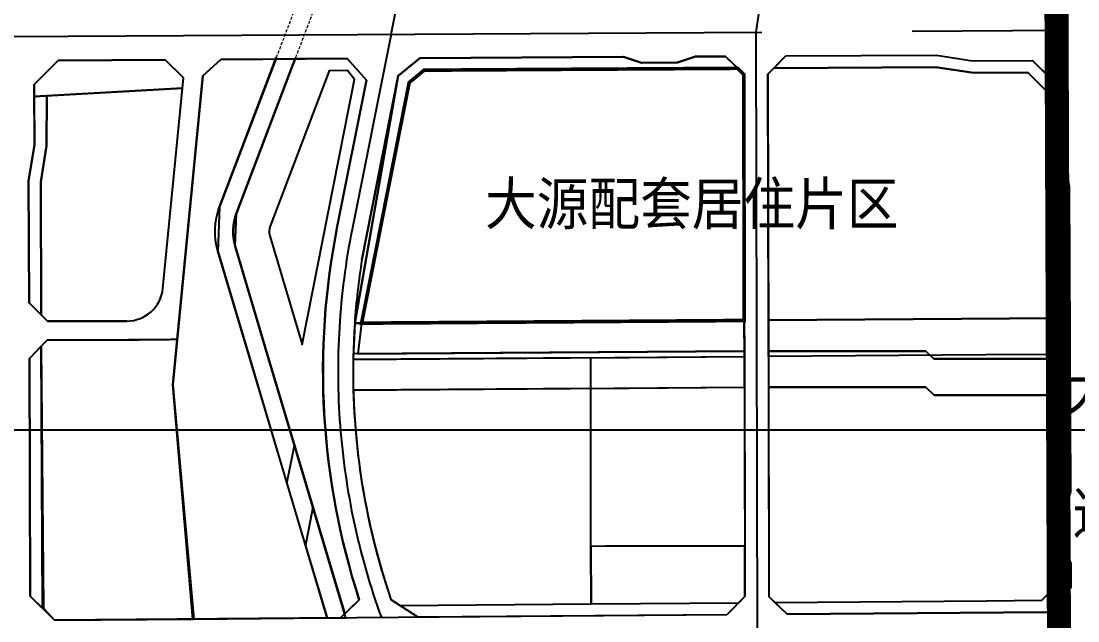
# Model space of a CAD drawing. Header units: inches. Extents: x 14633 to 228805, y -943 to 210487.
# Drawn here: x 216483 to 217361, y 206397 to 206895 of the extents above; entities that cross this region are included whole.
import ezdxf

# ---------------------------------------------------------------- set-up
doc = ezdxf.new("R2010")
doc.units = ezdxf.units.IN
doc.header["$LTSCALE"] = 10
doc.header["$MEASUREMENT"] = 0
doc.linetypes.add('CENTER', pattern=[2, 1.25, -0.25, 0.25, -0.25])
doc.linetypes.add('DASHED', pattern=[0.75, 0.5, -0.25])
for name, color, linetype in [('1名称', 7, 'Continuous'), ('1河流-岸线', 4, 'Continuous'), ('1道路中线', 7, 'CENTER'), ('1道路名称', 7, 'Continuous'), ('1道路红线', 7, 'Continuous'), ('B-C2', 220, 'Continuous'), ('B-C3', 30, 'Continuous'), ('B-E1', 151, 'Continuous'), ('B-G11', 94, 'Continuous'), ('B-G12', 102, 'Continuous'), ('B-R2', 51, 'Continuous'), ('B-R21', 51, 'Continuous'), ('B-R24', 72, 'Continuous'), ('B-U29', 144, 'Continuous'), ('bo', 1, 'Continuous'), ('Error_Layer', 7, 'Continuous'), ('g规划电缆隧道', 1, 'Continuous')]:
    doc.layers.add(name, color=color, linetype=linetype)
doc.styles.add('宋体', font='', dxfattribs={"width": 0.9})
doc.styles.get('宋体').set_extended_font_data('SimSun')

msp = doc.modelspace()

# ---------------------------------------------------------------- linework, layer by layer
at = {"layer": '1河流-岸线', "color": 8, "linetype": 'DASHED', "lineweight": 5, "ltscale": 0.5}
for p, q in [((216710.58, 206905.6), (216695.31, 206865.51)), ((216726.67, 206905.7), (216711.4, 206865.61))]:
    msp.add_line(p, q, dxfattribs=at)
at = {"layer": '1河流-岸线', "color": 8, "lineweight": 5}
for p, q in [((216752.41, 206401.33), (216687.87, 206617.82)), ((216752.95, 206399.51), (216687.87, 206617.82)), ((216737.34, 206399.38), (216691.83, 206552.04))]:
    msp.add_line(p, q, dxfattribs=at)
at = {"layer": '1河流-岸线', "color": 8, "ltscale": 2}
for p, q in [((216752.41, 206401.33), (216687.87, 206617.82)), ((216737.34, 206399.38), (216691.83, 206552.04))]:
    msp.add_line(p, q, dxfattribs=at)
at = {"layer": '1河流-岸线', "color": 8, "lineweight": 5}
for points in [[(216691.83, 206552.04), (216646.51, 206704.05, -0.164853), (216647.88, 206740.94), (216695.31, 206865.51)], [(216687.87, 206617.82), (216660.89, 206708.34, -0.164853), (216661.9, 206735.6), (216709.12, 206859.62)]]:
    msp.add_lwpolyline(points, format="xyb", dxfattribs=at)
at = {"layer": '1河流-岸线', "color": 8, "ltscale": 2}
for points in [[(216691.83, 206552.04), (216646.51, 206704.05, -0.164853), (216647.88, 206740.94), (216695.31, 206865.51)], [(216687.87, 206617.82), (216660.89, 206708.34, -0.164853), (216661.9, 206735.6), (216709.12, 206859.62)]]:
    msp.add_lwpolyline(points, format="xyb", dxfattribs=at)
at = {"layer": '1河流-岸线', "color": 8, "lineweight": 5}
for points in [[(216666.23, 206789.13), (216695.31, 206865.51)], [(216666.23, 206789.13), (216693.01, 206859.47)], [(216682.32, 206789.24), (216711.4, 206865.61)], [(216682.32, 206789.24), (216709.12, 206859.62)], [(216693.01, 206859.47), (216695.31, 206865.51)], [(216693.01, 206859.47), (216695.31, 206865.51)], [(216693.01, 206859.47), (216695.31, 206865.51)], [(216693.01, 206859.47), (216695.31, 206865.51)], [(216709.12, 206859.62), (216711.4, 206865.61)], [(216709.12, 206859.62), (216711.4, 206865.61)], [(216709.12, 206859.62), (216711.4, 206865.61)], [(216709.12, 206859.62), (216711.4, 206865.61)], [(216672.26, 206617.69), (216672.26, 206617.69)], [(216672.26, 206617.69), (216672.26, 206617.69)], [(216687.87, 206617.82), (216687.87, 206617.82)], [(216687.87, 206617.82), (216687.87, 206617.82)]]:
    msp.add_lwpolyline(points, dxfattribs=at)
at = {"layer": '1道路中线', "color": 8, "ltscale": 50}
msp.add_line((216790.5, 206884.25), (216758.07, 206722.12), dxfattribs=at)
for points in [[(217151.59, 207416.82), (217151.7, 207387.96), (217151.85, 207345.92), (217151.76, 207328.47), (217151.37, 207311.02), (217150.67, 207293.58), (217149.67, 207276.15), (217148.37, 207258.75), (217146.76, 207241.37), (217144.84, 207224.02), (217140.31, 207190.73), (217093.61, 206886.06), (217094.72, 206387.23)], [(216473.75, 206882.36), (217373.73, 206887.73)]]:
    msp.add_lwpolyline(points, dxfattribs=at)
at = {"layer": '1道路中线', "color": 8, "ltscale": 50, "flags": 128}
msp.add_lwpolyline([(216790.58, 206884.25), (216819.84, 207032.09), (216826.33, 207066.4), (216839.36, 207145.61)], dxfattribs=at)
at = {"layer": '1道路中线', "color": 8, "ltscale": 50}
msp.add_arc((217346.42, 206604.45), 600, 168.68951, 199.94849, dxfattribs=at)
at = {"layer": '1道路红线', "color": 8}
for p, q in [((217118.65, 206866.21), (217243.83, 206866.96)), ((217243.83, 206866.96), (217273.84, 206862.14)), ((216493.91, 206842.48), (216513.83, 206862.59)), ((216513.83, 206862.59), (216602.7, 206863.13)), ((216602.79, 206863.13), (216617.85, 206848.06)), ((216634.1, 206849.86), (216648.94, 206863.4)), ((216648.94, 206863.4), (216753.92, 206864.03)), ((216770.12, 206846.1), (216753.92, 206864.03)), ((216796.46, 206849.59), (216814.37, 206864.39)), ((216814.37, 206864.39), (216983.61, 206865.4)), ((216983.61, 206865.4), (216998.64, 206860.49)), ((216998.64, 206860.49), (217028.64, 206860.67)), ((217028.64, 206860.67), (217043.61, 206865.76)), ((217043.61, 206865.76), (217068.65, 206865.91)), ((217068.65, 206865.91), (217083.68, 206851)), ((217103.68, 206851.12), (217118.65, 206866.21)), ((217273.84, 206862.14), (217323.83, 206862.44)), ((217348.93, 206837.58), (217323.83, 206862.44)), ((216612.72, 206630.63), (216634.1, 206849.86)), ((216766.25, 206696.95), (216796.46, 206849.59)), ((217083.68, 206851), (217084.65, 206417.15)), ((217083.68, 206851), (217084.65, 206417.15)), ((217103.68, 206851.12), (217104.65, 206417.31)), ((216494.1, 206792.48), (216493.91, 206842.48)), ((216600.79, 206673.12), (216617.85, 206848.06)), ((216770.12, 206846.1), (216745.81, 206724.57)), ((217348.93, 206837.58), (217349.13, 206787.69)), ((216489.22, 206762.46), (216494.1, 206792.48)), ((217349.13, 206787.69), (217354.25, 206757.71)), ((216489.63, 206661.16), (216489.22, 206762.46)), ((217354.25, 206757.71), (217355.26, 206504.31)), ((216504.77, 206646.07), (216489.63, 206661.16)), ((216570.91, 206646.03), (216504.77, 206646.07)), ((216584.6, 206646.02), (216584.6, 206646.02)), ((216570.9, 206630.03), (216504.76, 206630.07)), ((216490.59, 206417.42), (216489.81, 206615.01)), ((217350.31, 206489.29), (217355.26, 206504.31)), ((217350.31, 206489.29), (217350.43, 206459.29)), ((217350.43, 206459.29), (217355.49, 206444.31)), ((217355.49, 206444.31), (217355.57, 206424.31)), ((217335.65, 206404.15), (217355.57, 206424.31)), ((216510.67, 206397.58), (216490.59, 206417.42)), ((216764.08, 206414.6), (216748.49, 206399.47)), ((216790.37, 206414.8), (216812.96, 206399.98)), ((217084.65, 206417.15), (217069.69, 206402.03)), ((217084.65, 206417.15), (217069.69, 206402.03)), ((217104.65, 206417.31), (217119.68, 206402.43)), ((217069.69, 206402.03), (216812.96, 206399.98)), ((217119.68, 206402.43), (217335.65, 206404.15)), ((216748.49, 206399.47), (216510.67, 206397.58))]:
    msp.add_line(p, q, dxfattribs=at)
msp.add_lwpolyline([(217069.69, 206402.03), (216727.87, 206399.31), (216727.87, 206399.31), (216727.87, 206399.31), (216727.87, 206399.31), (216727.87, 206399.31)], dxfattribs=at)
for centre, radius, start, end in [((217346.42, 206604.45), 612.5, 168.68951, 198.05687), ((216570.93, 206676.03), 30, 269.96296, 354.42885), ((217346.42, 206604.45), 587.5, 176.11735, 198.83199), ((216616.45, 204916.5), 1714.13, 90.12458, 91.52261)]:
    msp.add_arc(centre, radius, start, end, dxfattribs=at)
at = {"layer": 'B-C2', "color": 8}
for points in [[(217344.25, 206756.84), (217339.13, 206786.82), (217338.95, 206833.4), (217319.75, 206852.41), (217274.83, 206852.14), (217243.11, 206856.95), (217108.67, 206856.15), (217103.68, 206851.12), (217104.2, 206621), (217110.46, 206621), (217233.95, 206621), (217234.95, 206621), (217236.79, 206619.33), (217241.22, 206615.28), (217241.95, 206614.6), (217248.22, 206614.6), (217343.82, 206614.6), (217344.82, 206614.6), (217344.8, 206618.33), (217344.68, 206648.33)], [(217345.16, 206529.23), (217344.94, 206584.6), (217343.94, 206584.6), (217246.8, 206584.6), (217241.95, 206584.6), (217241.22, 206585.28), (217236.79, 206589.33), (217234.95, 206591), (217233.95, 206591), (217109.11, 206591), (217104.26, 206591), (217104.65, 206417.31), (217109.66, 206412.35), (217285.61, 206413.75), (217331.44, 206414.12), (217345.56, 206428.4), (217345.38, 206471.73)]]:
    msp.add_lwpolyline(points, close=True, dxfattribs=at)
at = {"layer": 'B-C3', "color": 8}
for points in [[(217083.68, 206851), (217078.67, 206855.97), (216818, 206854.41), (216805.58, 206844.15), (216766.01, 206644.27), (216763.01, 206618.78), (217084.2, 206621)], [(217084.56, 206459.16), (216968.76, 206458.91), (216956.51, 206458.88), (216956.51, 206590.1), (217084.39, 206591)]]:
    msp.add_lwpolyline(points, close=True, dxfattribs=at)
msp.add_lwpolyline([(216956.51, 206590.1), (216759.18, 206588.72, 0.075949), (216790.37, 206414.8), (216797.9, 206409.86), (216956.89, 206411.13), (216956.51, 206458.88)], format="xyb", close=True, dxfattribs=at)
at = {"layer": 'B-E1', "color": 8}
for points in [[(216710.24, 206542.78), (216687.87, 206617.82), (216660.89, 206708.34), (216661.9, 206735.6), (216710.7, 206863.77), (216694.61, 206863.68), (216647.88, 206740.94), (216646.51, 206704.05), (216672.26, 206617.69), (216704, 206511.23)], [(216725.56, 206491.4), (216723.24, 206479.71), (216720.05, 206462.78), (216719.46, 206459.35), (216737.34, 206399.38), (216752.95, 206399.51)]]:
    msp.add_lwpolyline(points, close=True, dxfattribs=at)
at = {"layer": 'B-G11', "color": 3}
msp.add_lwpolyline([(213834.82, 206555.6), (218880.82, 206555.6), (218880.82, 203097.44), (213834.82, 203097.44)], close=True, dxfattribs=at)
at = {"layer": 'B-G12', "color": 8}
for points in [[(217118.65, 206866.21), (217243.83, 206866.96), (217273.84, 206862.14), (217323.83, 206862.44), (217338.89, 206847.52), (217338.95, 206833.4), (217319.75, 206852.41), (217274.83, 206852.14), (217243.11, 206856.95), (217108.67, 206856.15)], [(216617.02, 206839.56), (216617.85, 206848.06), (216602.79, 206863.13), (216513.83, 206862.59), (216493.91, 206842.48), (216493.95, 206832.64)], [(216805.58, 206844.15), (216818, 206854.41), (217078.67, 206855.97), (217068.65, 206865.91), (217043.61, 206865.76), (217028.64, 206860.67), (216998.64, 206860.49), (216983.61, 206865.4), (216814.37, 206864.39), (216796.46, 206849.59), (216760.27, 206644.23), (216766.01, 206644.27)], [(217348.93, 206837.58), (217349.13, 206787.69), (217354.25, 206757.71), (217355.26, 206504.31), (217350.31, 206489.29), (217350.43, 206459.29), (217355.49, 206444.31), (217355.57, 206424.31), (217335.65, 206404.15), (217119.68, 206402.43), (217109.66, 206412.35), (217285.61, 206413.75), (217331.44, 206414.12), (217345.56, 206428.4), (217345.38, 206471.73), (217345.16, 206529.23), (217344.8, 206618.33), (217344.68, 206648.33), (217344.25, 206756.84), (217339.13, 206786.82), (217338.95, 206833.4), (217338.89, 206847.52)], [(216499.23, 206761.67), (216504.11, 206791.69), (216504.43, 206833.23), (216493.95, 206832.64), (216494.1, 206792.48), (216489.22, 206762.46), (216489.63, 206661.16), (216499.66, 206651.16)], [(216499.77, 206625.05), (216489.81, 206615.01), (216490.59, 206417.42), (216500.63, 206407.5), (216500.63, 206407.5)], [(217084.26, 206591), (217084.2, 206621), (216759.09, 206618.76), (216759.06, 206588.72)], [(217104.2, 206621), (217104.2, 206620), (217104.23, 206606), (217104.23, 206605), (217104.26, 206592), (217104.26, 206591), (217109.11, 206591), (217233.95, 206591), (217234.95, 206591), (217236.79, 206589.33), (217241.22, 206585.28), (217241.95, 206584.6), (217246.8, 206584.6), (217343.94, 206584.6), (217344.94, 206584.6), (217344.93, 206585.6), (217344.88, 206598.6), (217344.88, 206599.6), (217344.87, 206600.6), (217344.82, 206613.6), (217344.82, 206614.6), (217343.82, 206614.6), (217248.22, 206614.6), (217241.95, 206614.6), (217241.22, 206615.28), (217236.79, 206619.33), (217234.95, 206621), (217233.95, 206621), (217110.46, 206621), (217104.2, 206621)]]:
    msp.add_lwpolyline(points, close=True, dxfattribs=at)
for points in [[(216694.61, 206863.68), (216648.94, 206863.4), (216634.1, 206849.86), (216609.04, 206592.96), (216626.55, 206398.5), (216737.34, 206399.38), (216691.83, 206552.04), (216646.51, 206704.05, -0.164853), (216647.88, 206740.94)], [(216745.81, 206724.57), (216770.12, 206846.1), (216753.92, 206864.03), (216710.7, 206863.77), (216709.12, 206859.62), (216661.9, 206735.6, 0.164853), (216660.89, 206708.34), (216687.87, 206617.82), (216751.96, 206402.84), (216764.08, 206414.6, -0.128845)], [(216796.46, 206849.59), (216766.25, 206696.95, 0.022589), (216760.27, 206644.23)]]:
    msp.add_lwpolyline(points, format="xyb", close=True, dxfattribs=at)
at = {"layer": 'B-R2', "color": 8}
msp.add_lwpolyline([(216499.77, 206625.05), (216501.5, 206407.5), (216510.67, 206397.58), (216510.67, 206397.58), (216625.73, 206398.49), (216609.04, 206592.96), (216612.72, 206630.63, -0.001922), (216504.75, 206630.07)], format="xyb", close=True, dxfattribs=at)
msp.add_lwpolyline([(216499.77, 206625.05), (216500.63, 206407.5)], dxfattribs=at)
at = {"layer": 'B-R21', "color": 8}
msp.add_lwpolyline([(216499.66, 206651.16), (216504.77, 206646.07), (216570.91, 206646.03, 0.386198), (216600.79, 206673.12), (216617.02, 206839.56), (216504.43, 206833.23), (216504.11, 206791.69), (216499.23, 206761.67)], format="xyb", close=True, dxfattribs=at)
at = {"layer": 'B-R24', "color": 8}
msp.add_lwpolyline([(216689.94, 206724.93, 0.164853), (216689.64, 206716.91), (216716.61, 206626.44), (216760.21, 206846.72), (216754.17, 206854.03), (216739.06, 206853.94)], format="xyb", close=True, dxfattribs=at)
at = {"layer": 'B-U29', "color": 8}
msp.add_lwpolyline([(217084.56, 206459.16), (216956.51, 206458.88), (216956.89, 206411.13), (217079.66, 206412.11), (217084.65, 206417.15)], close=True, dxfattribs=at)
at = {"layer": 'bo', "color": 8, "const_width": 3, "flags": 128}
msp.add_lwpolyline([(216924.83, 206645.38), (216924.83, 206645.38), (216766.01, 206644.27), (216766.01, 206644.27), (216805.58, 206844.15), (216805.58, 206844.15), (216818, 206854.41), (216818, 206854.41), (216923.36, 206855.05), (216923.36, 206855.05), (217078.67, 206855.97), (217083.68, 206851), (217083.68, 206851), (217084.14, 206646.5), (217084.14, 206646.5), (216924.83, 206645.38)], close=True, dxfattribs=at)
at = {"layer": 'Error_Layer', "color": 8}
for points in [[(217118.65, 206866.21), (217243.83, 206866.96), (217273.84, 206862.14), (217323.83, 206862.44), (217338.89, 206847.52), (217338.95, 206833.4), (217319.75, 206852.41), (217274.83, 206852.14), (217243.11, 206856.95), (217108.67, 206856.15)], [(216617.02, 206839.56), (216617.85, 206848.06), (216602.79, 206863.13), (216513.83, 206862.59), (216493.91, 206842.48), (216493.95, 206832.64)], [(216710.24, 206542.78), (216687.87, 206617.82), (216660.89, 206708.34), (216661.9, 206735.6), (216710.7, 206863.77), (216694.61, 206863.68), (216647.88, 206740.94), (216646.51, 206704.05), (216672.26, 206617.69), (216704, 206511.23)], [(216805.58, 206844.15), (216818, 206854.41), (217078.67, 206855.97), (217068.65, 206865.91), (217043.61, 206865.76), (217028.64, 206860.67), (216998.64, 206860.49), (216983.61, 206865.4), (216814.37, 206864.39), (216796.46, 206849.59), (216760.27, 206644.23), (216766.01, 206644.27)], [(216818, 206854.41), (216805.58, 206844.15), (216766.01, 206644.27), (217084.14, 206646.5), (217083.68, 206851), (217078.67, 206855.97)], [(217103.68, 206851.12), (217108.67, 206856.15), (217243.11, 206856.95), (217274.83, 206852.14), (217319.75, 206852.41), (217338.95, 206833.4), (217339.13, 206786.82), (217344.25, 206756.84), (217344.68, 206648.33), (217104.14, 206646.64)], [(217348.93, 206837.58), (217349.13, 206787.69), (217354.25, 206757.71), (217355.26, 206504.31), (217350.31, 206489.29), (217350.43, 206459.29), (217355.49, 206444.31), (217355.57, 206424.31), (217335.65, 206404.15), (217119.68, 206402.43), (217109.66, 206412.35), (217285.61, 206413.75), (217331.44, 206414.12), (217345.56, 206428.4), (217345.38, 206471.73), (217345.16, 206529.23), (217344.8, 206618.33), (217344.68, 206648.33), (217344.25, 206756.84), (217339.13, 206786.82), (217338.95, 206833.4), (217338.89, 206847.52)], [(216499.23, 206761.67), (216504.11, 206791.69), (216504.43, 206833.23), (216493.95, 206832.64), (216494.1, 206792.48), (216489.22, 206762.46), (216489.63, 206661.16), (216499.66, 206651.16)], [(217344.68, 206648.33), (217344.8, 206618.33), (217284.8, 206617.91), (217104.21, 206616.64), (217104.14, 206646.64)], [(217084.21, 206616.5), (217084.14, 206646.5), (216760.27, 206644.23), (216759, 206614.22)], [(216499.77, 206625.05), (216489.81, 206615.01), (216490.59, 206417.42), (216500.63, 206407.5), (216500.63, 206407.5)], [(217084.56, 206459.16), (216968.76, 206458.91), (216956.51, 206458.88), (216956.51, 206615.6), (217084.21, 206616.5)], [(217345.16, 206529.23), (217344.8, 206618.33), (217284.8, 206617.91), (217104.21, 206616.64), (217104.65, 206417.31), (217109.66, 206412.35), (217285.61, 206413.75), (217331.44, 206414.12), (217345.56, 206428.4), (217345.38, 206471.73)], [(216725.56, 206491.4), (216723.24, 206479.71), (216720.05, 206462.78), (216719.46, 206459.35), (216737.34, 206399.38), (216752.95, 206399.51)], [(217084.56, 206459.16), (216956.51, 206458.88), (216956.89, 206411.13), (217079.66, 206412.11), (217084.65, 206417.15)]]:
    msp.add_lwpolyline(points, close=True, dxfattribs=at)
for points in [[(216694.61, 206863.68), (216648.94, 206863.4), (216634.1, 206849.86), (216609.04, 206592.96), (216626.55, 206398.5), (216737.34, 206399.38), (216691.83, 206552.04), (216646.51, 206704.05, -0.164853), (216647.88, 206740.94)], [(216745.81, 206724.57), (216770.12, 206846.1), (216753.92, 206864.03), (216710.7, 206863.77), (216709.12, 206859.62), (216661.9, 206735.6, 0.164853), (216660.89, 206708.34), (216687.87, 206617.82), (216751.96, 206402.84), (216764.08, 206414.6, -0.128845)], [(216689.94, 206724.93, 0.164853), (216689.64, 206716.91), (216716.61, 206626.44), (216760.21, 206846.72), (216754.17, 206854.03), (216739.06, 206853.94)], [(216796.46, 206849.59), (216766.25, 206696.95, 0.022589), (216760.27, 206644.23)], [(216499.66, 206651.16), (216504.77, 206646.07), (216570.91, 206646.03, 0.386198), (216600.79, 206673.12), (216617.02, 206839.56), (216504.43, 206833.23), (216504.11, 206791.69), (216499.23, 206761.67)], [(216499.77, 206625.05), (216501.5, 206407.5), (216510.67, 206397.58), (216510.67, 206397.58), (216625.73, 206398.49), (216609.04, 206592.96), (216612.72, 206630.63, -0.001922), (216504.75, 206630.07)], [(216956.51, 206615.6), (216759, 206614.22, 0.086544), (216790.37, 206414.8), (216797.9, 206409.86), (216956.89, 206411.13), (216956.51, 206458.88)]]:
    msp.add_lwpolyline(points, format="xyb", close=True, dxfattribs=at)
at = {"layer": 'g规划电缆隧道', "color": 8, "const_width": 20}
msp.add_lwpolyline([(217347.54, 205928.38), (217346.75, 206127.37), (217345.87, 206350.12), (217342.23, 207266.82)], dxfattribs=at)

# ---------------------------------------------------------------- texts
at = {"layer": '1名称', "color": 8, "style": '宋体', "width": 0.9}
msp.add_text('大源配套居住片区', height=35, rotation=359.99933, dxfattribs=at).set_placement((216868.64, 206726.09))
at = {"layer": '1道路名称', "color": 8, "style": '宋体', "width": 0.9}
for s, p in [('大', (217351.61, 206572.83)), ('道', (217356.83, 206469.13))]:
    msp.add_text(s, height=35, rotation=359.99933, dxfattribs=at).set_placement(p)

doc.saveas('drawing.dxf')
